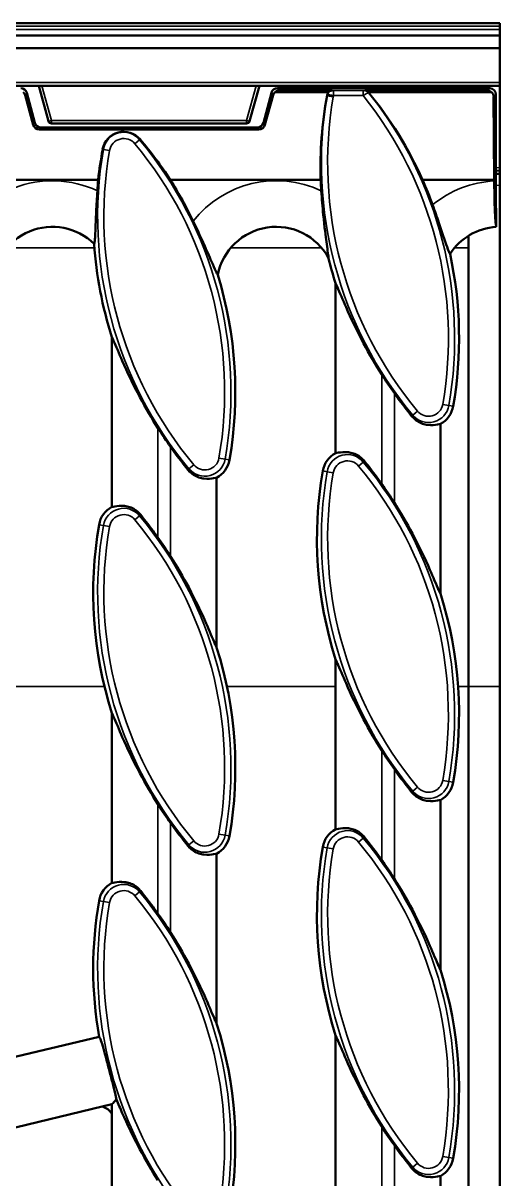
# Model space of a CAD drawing. Header units: millimetres. Extents: x 0 to 4362, y -130 to 2100.
# Drawn here: x 2736.4 to 2812.5, y 836.2 to 1020.6 of the extents above; entities that cross this region are included whole.
import ezdxf

# ---------------------------------------------------------------- set-up
doc = ezdxf.new("R2010")
doc.units = ezdxf.units.MM
doc.header["$LTSCALE"] = 5
doc.layers.add('Sichtbar (ISO)', color=7, linetype='Continuous', lineweight=50)
doc.layers.add('Sichtbar schmal (ISO)', color=7, linetype='Continuous', lineweight=35)

msp = doc.modelspace()

# ---------------------------------------------------------------- linework, layer by layer
at = {"layer": 'Sichtbar (ISO)'}
for p, q in [((2812.521, 1020.615), (2312.521, 1020.615)), ((2812.521, 1020.615), (2812.521, 1020.115)), ((2812.521, 1019.615), (2812.521, 1020.115)), ((2812.521, 1018.615), (2312.521, 1018.615)), ((2812.521, 1018.615), (2812.521, 1019.615)), ((2812.521, 1018.615), (2812.521, 1018.589)), ((2812.521, 1016.615), (2812.521, 1018.589)), ((2812.521, 1016.615), (2312.521, 1016.615)), ((2812.521, 1011.115), (2812.521, 1016.615)), ((2734.371, 1010.615), (2739.258, 1010.615)), ((2740.466, 1004.982), (2738.913, 1010.615)), ((2739.419, 1010.616), (2773.624, 1010.616)), ((2774.13, 1010.615), (2772.576, 1004.982)), ((2773.784, 1010.615), (2812.521, 1010.615)), ((2812.521, 1011.115), (2812.521, 1010.615)), ((2812.521, 997.598), (2812.521, 1010.615)), ((2738.028, 1004.394), (2736.722, 1009.129)), ((2738.279, 1004.722), (2737.001, 1009.492)), ((2776.042, 1009.492), (2774.764, 1004.722)), ((2776.32, 1009.129), (2775.015, 1004.394)), ((2785.182, 1009.615), (2776.627, 1009.615)), ((2810.89, 1010.232), (2777.006, 1010.232)), ((2785.763, 1009.865), (2777.288, 1009.865)), ((2810.523, 1009.865), (2790.941, 1009.865)), ((2791.522, 1009.615), (2811.184, 1009.615)), ((2811.626, 995.615), (2811.527, 1008.872)), ((2811.888, 991.615), (2811.888, 1009.233)), ((2774.046, 1003.66), (2738.997, 1003.66)), ((2773.799, 1003.982), (2739.244, 1003.982)), ((2740.948, 1004.615), (2772.094, 1004.615)), ((2811.888, 997.041), (2812.521, 997.096)), ((2811.888, 996.56), (2812.521, 996.615)), ((2812.521, 996.587), (2811.888, 996.534)), ((2812.521, 997.598), (2812.521, 997.096)), ((2812.521, 997.096), (2812.521, 996.615)), ((2812.521, 996.615), (2812.521, 996.587)), ((2812.521, 996.587), (2812.521, 994.755)), ((2748.406, 995.615), (2714.048, 995.615)), ((2783.905, 995.615), (2759.908, 995.615)), ((2811.626, 995.615), (2800.191, 995.615)), ((2811.626, 995.44), (2811.626, 995.615)), ((2812.521, 994.755), (2812.521, 914.757)), ((2811.941, 990.615), (2811.888, 991.615)), ((2811.941, 988.097), (2811.941, 990.615)), ((2807.521, 984.748), (2807.521, 986.693)), ((2807.521, 914.757), (2807.521, 984.748)), ((2786.307, 978.615), (2786.307, 952.005)), ((2750.593, 970.501), (2750.593, 943.433)), ((2803.021, 929.587), (2803.021, 956.654)), ((2767.307, 921.015), (2767.307, 948.083)), ((2786.307, 919.072), (2786.307, 892.005)), ((2807.521, 762.473), (2807.521, 914.757)), ((2812.521, 914.757), (2812.521, 762.473)), ((2750.593, 910.501), (2750.593, 883.433)), ((2803.021, 869.587), (2803.021, 896.654)), ((2767.307, 861.015), (2767.307, 888.083)), ((2733.131, 855.194), (2748.542, 858.893)), ((2786.307, 859.072), (2786.307, 832.005)), ((2749.055, 847.75), (2733.644, 844.052)), ((2750.593, 848.12), (2749.055, 847.75)), ((2750.593, 848.12), (2750.593, 846.629)), ((2750.593, 846.629), (2750.593, 823.433)), ((2803.021, 809.587), (2803.021, 836.654))]:
    msp.add_line(p, q, dxfattribs=at)
for centre, radius, start, end in [((2740.948, 1005.115), 0.5, 195.42277, 270), ((2772.094, 1005.115), 0.5, 270, 344.57723), ((2811.176, 989.752), 63.043, 174.66356, 176.26367), ((2706.724, 961.764), 63.043, 25.6284, 32.47619), ((2846.89, 998.323), 63.043, 182.46202, 184.07047), ((2742.438, 970.336), 63.043, 19.71358, 23.63996), ((2741.093, 978.615), 9.5, 45.44617, 180), ((2776.807, 978.615), 9.5, 28.40856, 168.88919), ((2812.521, 978.615), 9.5, 93.50469, 146.89572), ((2811.176, 989.752), 63.568, 183.9393, 197.6286), ((2846.89, 998.323), 63.568, 193.82352, 197.58969), ((2742.438, 970.336), 63.568, 350.18516, 12.23193), ((2706.724, 961.764), 63.568, 350.18516, 17.09069), ((2776.807, 978.615), 9.5, 0, 3.00465), ((2846.89, 998.323), 63.043, 212.39092, 215.6676), ((2801.135, 960.181), 4, 298.14254, 350.18516), ((2811.176, 989.752), 63.043, 212.39092, 215.6676), ((2788.194, 948.478), 4, 118.14254, 170.18516), ((2765.42, 951.61), 4, 298.14254, 350.18516), ((2846.89, 938.323), 63.568, 170.18516, 197.6286), ((2742.438, 910.336), 63.043, 32.39092, 35.6676), ((2752.479, 939.906), 4, 118.14254, 170.18516), ((2811.176, 929.752), 63.568, 170.18516, 197.6286), ((2706.724, 901.764), 63.043, 32.39092, 35.6676), ((2742.438, 910.336), 63.568, 350.18516, 17.6286), ((2706.724, 901.764), 63.568, 350.18516, 17.6286), ((2846.89, 938.323), 63.043, 212.39092, 215.6676), ((2801.135, 900.181), 4, 298.14254, 350.18516), ((2811.176, 929.752), 63.043, 212.39092, 215.6676), ((2765.42, 891.61), 4, 298.14254, 350.18516), ((2788.194, 888.478), 4, 118.14254, 170.18516), ((2846.89, 878.323), 63.568, 170.18516, 197.6286), ((2742.438, 850.336), 63.043, 32.39092, 35.6676), ((2752.479, 879.906), 4, 118.14254, 170.18516), ((2811.176, 869.752), 63.568, 170.18516, 189.83578), ((2706.724, 841.764), 63.043, 32.39092, 35.6676), ((2742.438, 850.336), 63.568, 350.18516, 17.6286), ((2706.724, 841.764), 63.568, 350.18516, 17.6286), ((2846.89, 878.323), 63.043, 212.39092, 215.6676), ((2801.135, 840.181), 4, 298.14254, 350.18516)]:
    msp.add_arc(centre, radius, start, end, dxfattribs=at)
for centre, major_axis, ratio, start_param, end_param in [((2736.034, 1009.231), (0.61, 0.795), 0.9978252, 5.629738, 6.9366326), ((2735.757, 1008.869), (0.972, -0.239), 0.9922466, 0.5062967, 1.0909752), ((2777.008, 1009.231), (-0.61, 0.795), 0.9978252, 5.629738, 6.9366326), ((2777.285, 1008.869), (0.972, 0.239), 0.9922466, 2.0506175, 2.635296), ((2777.29, 1008.864), (-0.61, 0.795), 0.9978252, 5.629738, 6.3519541), ((2846.89, 997.536), (0, -63.019), 0.9999219, 4.5287851, 4.7428689), ((2788.194, 1008.436), (0, 3.315), 0.9999219, 1.3200111, 1.3871924), ((2742.438, 969.544), (0, 63.369), 0.9999219, 5.1364054, 5.3959614), ((2810.52, 1008.864), (0.709, 0.709), 0.9972647, 0.0618125, 0.7840286), ((2810.887, 1009.231), (0.709, 0.709), 0.9972647, 5.4991567, 7.0672139), ((2810.526, 1008.869), (0.963, -0.277), 0.9912206, 0.2856287, 1.1314698), ((2738.993, 1004.654), (0.972, -0.239), 0.9922466, 3.6478893, 4.9547839), ((2739.246, 1004.983), (-0.61, -0.795), 0.9978252, 5.629738, 6.9366326), ((2752.479, 999.863), (0, 3.422), 0.9999219, 5.4168512, 7.6703777), ((2773.797, 1004.983), (0.61, -0.795), 0.9978252, 5.629738, 6.9366326), ((2774.05, 1004.654), (0.972, 0.239), 0.9922466, 4.469994, 5.7768886), ((2706.724, 960.971), (0, 63.476), 0.9999219, 5.2897143, 5.4168512), ((2811.176, 988.963), (0, -63.126), 0.9999219, 4.5287851, 4.6068132), ((2748.141, 844.883), (1.864, 2.364), 0.9964365, 5.9978889, 6.643578)]:
    msp.add_ellipse(centre, major_axis=major_axis, ratio=ratio, start_param=start_param, end_param=end_param, dxfattribs=at)
for points in [[(2739.258, 1010.615), (2739.311, 1010.615), (2739.366, 1010.616), (2739.419, 1010.616)], [(2773.624, 1010.616), (2773.676, 1010.616), (2773.731, 1010.615), (2773.784, 1010.615)], [(2791.522, 1009.615), (2791.537, 1009.599), (2791.552, 1009.583), (2791.566, 1009.565)], [(2786.532, 978.615), (2786.419, 978.864), (2786.346, 979.015), (2786.294, 979.113)]]:
    msp.add_open_spline(points, degree=3, dxfattribs=at)
for points, knots in [([(2784.983, 1009.259), (2785.009, 1009.36), (2785.054, 1009.455), (2785.137, 1009.566), (2785.159, 1009.591), (2785.182, 1009.615)], [0, 0, 0, 0, 0.031587435, 0.031587435, 0.041711442, 0.041711442, 0.041711442, 0.041711442]), ([(2785.182, 1009.615), (2785.229, 1009.665), (2785.283, 1009.709), (2785.405, 1009.784), (2785.473, 1009.814), (2785.615, 1009.855), (2785.689, 1009.865), (2785.763, 1009.865)], [0.041508097, 0.041508097, 0.041508097, 0.041508097, 0.062275391, 0.062275391, 0.084479977, 0.084479977, 0.106713337, 0.106713337, 0.106713337, 0.106713337]), ([(2790.941, 1009.865), (2791.045, 1009.865), (2791.149, 1009.845), (2791.308, 1009.779), (2791.367, 1009.746), (2791.457, 1009.678), (2791.491, 1009.648), (2791.522, 1009.615)], [0, 0, 0, 0, 0.031340735, 0.031340735, 0.051598308, 0.051598308, 0.065192147, 0.065192147, 0.065192147, 0.065192147]), ([(2811.941, 988.097), (2811.915, 988.195), (2811.891, 988.342), (2811.846, 988.69), (2811.823, 988.924), (2811.779, 989.483), (2811.758, 989.807), (2811.724, 990.461), (2811.707, 990.85), (2811.678, 991.689), (2811.665, 992.138), (2811.647, 992.994), (2811.639, 993.479), (2811.629, 994.47), (2811.626, 994.976), (2811.626, 995.44)], [2.36568716, 2.36568716, 2.36568716, 2.36568716, 2.50131306, 2.50131306, 2.64008195, 2.64008195, 2.77885085, 2.77885085, 2.91768612, 2.91768612, 3.05652139, 3.05652139, 3.1955721, 3.1955721, 3.33462281, 3.33462281, 3.33462281, 3.33462281]), ([(2747.758, 985.385), (2747.806, 985.525), (2747.841, 985.794), (2747.901, 986.504), (2747.925, 986.947), (2747.987, 988.284), (2748.026, 989.348), (2748.132, 991.608), (2748.193, 992.73), (2748.267, 993.86)], [-1.1757899, -1.1757899, -1.1757899, -1.1757899, -0.9527386, -0.9527386, -0.7281448, -0.7281448, -0.3397547, -0.3397547, 0, 0, 0, 0]), ([(2785.163, 983.135), (2785.148, 983.394), (2785.087, 983.848), (2784.969, 984.727), (2784.9, 985.233), (2784.728, 986.544), (2784.53, 988.058), (2784.208, 991.272), (2784.098, 992.552), (2784.006, 993.848)], [-1.8212433, -1.8212433, -1.8212433, -1.8212433, -1.4295642, -1.4295642, -1.02674, -1.02674, -0.3899721, -0.3899721, 0, 0, 0, 0]), ([(2801.787, 991.601), (2802.132, 990.637), (2802.466, 989.677), (2803.085, 987.859), (2803.369, 987.004), (2803.848, 985.58), (2804.054, 984.98), (2804.36, 984.183), (2804.475, 983.927), (2804.563, 983.804)], [-1.0965655, -1.0965655, -1.0965655, -1.0965655, -0.7906032, -0.7906032, -0.486598, -0.486598, -0.2130994, -0.2130994, 0, 0, 0, 0]), ([(2763.565, 989.032), (2764.127, 987.86), (2764.668, 986.692), (2765.684, 984.43), (2766.125, 983.41), (2766.753, 981.963), (2766.993, 981.412), (2767.299, 980.765), (2767.406, 980.559), (2767.485, 980.446)], [-1.006934, -1.006934, -1.006934, -1.006934, -0.7077616, -0.7077616, -0.3937646, -0.3937646, -0.1524802, -0.1524802, 0, 0, 0, 0]), ([(2793.656, 964.551), (2792.666, 966.111), (2791.676, 967.799), (2789.696, 971.494), (2788.741, 973.508), (2787.474, 976.394), (2786.943, 977.691), (2786.567, 978.537), (2786.55, 978.577), (2786.532, 978.615)], [5.0571531, 5.0571531, 5.0571531, 5.0571531, 5.5983494, 5.5983494, 6.239433, 6.239433, 6.6427143, 6.6427143, 6.6624845, 6.6624845, 6.6624845, 6.6624845]), ([(2757.941, 955.98), (2756.952, 957.54), (2755.962, 959.227), (2753.982, 962.923), (2753.027, 964.936), (2751.76, 967.822), (2751.229, 969.12), (2750.781, 970.127), (2750.692, 970.32), (2750.611, 970.469), (2750.602, 970.485), (2750.593, 970.501)], [5.0571531, 5.0571531, 5.0571531, 5.0571531, 5.5983494, 5.5983494, 6.239433, 6.239433, 6.6427143, 6.6427143, 6.7428645, 6.7428645, 6.7559465, 6.7559465, 6.7559465, 6.7559465]), ([(2798.43, 957.927), (2797.664, 958.887), (2796.897, 959.887), (2796.025, 961.076), (2795.849, 961.318), (2795.673, 961.564)], [1.09829535, 1.09829535, 1.09829535, 1.09829535, 1.45268918, 1.45268918, 1.54121651, 1.54121651, 1.54121651, 1.54121651]), ([(2803.021, 956.654), (2802.917, 956.649), (2802.756, 956.616), (2802.166, 956.512), (2801.62, 956.436), (2800.754, 956.545), (2800.475, 956.603), (2799.901, 956.798), (2799.608, 956.937), (2799.117, 957.25), (2798.875, 957.441), (2798.579, 957.749), (2798.502, 957.836), (2798.43, 957.927)], [2.82851537, 2.82851537, 2.82851537, 2.82851537, 2.9796104, 2.9796104, 3.24690309, 3.24690309, 3.34987153, 3.34987153, 3.45283997, 3.45283997, 3.54324006, 3.54324006, 3.57659228, 3.57659228, 3.57659228, 3.57659228]), ([(2762.716, 949.355), (2761.95, 950.316), (2761.183, 951.316), (2760.31, 952.505), (2760.135, 952.747), (2759.959, 952.992)], [1.09829535, 1.09829535, 1.09829535, 1.09829535, 1.45268918, 1.45268918, 1.54121651, 1.54121651, 1.54121651, 1.54121651]), ([(2786.307, 952.005), (2786.412, 952.01), (2786.573, 952.043), (2787.162, 952.147), (2787.708, 952.223), (2788.574, 952.113), (2788.854, 952.056), (2789.427, 951.861), (2789.721, 951.722), (2790.212, 951.408), (2790.453, 951.217), (2790.75, 950.91), (2790.826, 950.822), (2790.898, 950.732)], [2.82851537, 2.82851537, 2.82851537, 2.82851537, 2.9796104, 2.9796104, 3.24690309, 3.24690309, 3.34987153, 3.34987153, 3.45283997, 3.45283997, 3.54324006, 3.54324006, 3.57659228, 3.57659228, 3.57659228, 3.57659228]), ([(2790.898, 950.732), (2791.664, 949.772), (2792.431, 948.772), (2793.304, 947.582), (2793.479, 947.34), (2793.656, 947.095)], [1.09829535, 1.09829535, 1.09829535, 1.09829535, 1.45268918, 1.45268918, 1.54121651, 1.54121651, 1.54121651, 1.54121651]), ([(2767.307, 948.083), (2767.202, 948.078), (2767.041, 948.045), (2766.452, 947.941), (2765.906, 947.865), (2765.04, 947.974), (2764.76, 948.031), (2764.187, 948.227), (2763.894, 948.366), (2763.402, 948.679), (2763.161, 948.87), (2762.865, 949.178), (2762.788, 949.265), (2762.716, 949.355)], [2.82851537, 2.82851537, 2.82851537, 2.82851537, 2.9796104, 2.9796104, 3.24690309, 3.24690309, 3.34987153, 3.34987153, 3.45283997, 3.45283997, 3.54324006, 3.54324006, 3.57659228, 3.57659228, 3.57659228, 3.57659228]), ([(2750.593, 943.433), (2750.697, 943.438), (2750.858, 943.471), (2751.448, 943.575), (2751.994, 943.651), (2752.86, 943.542), (2753.139, 943.485), (2753.713, 943.289), (2754.006, 943.15), (2754.497, 942.837), (2754.739, 942.646), (2755.035, 942.338), (2755.112, 942.251), (2755.184, 942.161)], [2.82851537, 2.82851537, 2.82851537, 2.82851537, 2.9796104, 2.9796104, 3.24690309, 3.24690309, 3.34987153, 3.34987153, 3.45283997, 3.45283997, 3.54324006, 3.54324006, 3.57659228, 3.57659228, 3.57659228, 3.57659228]), ([(2795.673, 944.107), (2796.662, 942.547), (2797.652, 940.86), (2799.632, 937.165), (2800.587, 935.151), (2801.854, 932.265), (2802.385, 930.968), (2802.833, 929.961), (2802.922, 929.768), (2803.004, 929.618), (2803.013, 929.602), (2803.021, 929.587)], [5.0571531, 5.0571531, 5.0571531, 5.0571531, 5.5983494, 5.5983494, 6.239433, 6.239433, 6.6427143, 6.6427143, 6.7428645, 6.7428645, 6.7559465, 6.7559465, 6.7559465, 6.7559465]), ([(2755.184, 942.161), (2755.95, 941.2), (2756.717, 940.2), (2757.589, 939.011), (2757.765, 938.769), (2757.941, 938.523)], [1.09829535, 1.09829535, 1.09829535, 1.09829535, 1.45268918, 1.45268918, 1.54121651, 1.54121651, 1.54121651, 1.54121651]), ([(2759.959, 935.536), (2760.948, 933.976), (2761.938, 932.288), (2763.918, 928.593), (2764.873, 926.58), (2766.14, 923.693), (2766.671, 922.396), (2767.118, 921.389), (2767.208, 921.196), (2767.289, 921.047), (2767.298, 921.031), (2767.307, 921.015)], [5.0571531, 5.0571531, 5.0571531, 5.0571531, 5.5983494, 5.5983494, 6.239433, 6.239433, 6.6427143, 6.6427143, 6.7428645, 6.7428645, 6.7559465, 6.7559465, 6.7559465, 6.7559465]), ([(2793.656, 904.551), (2792.666, 906.111), (2791.676, 907.799), (2789.696, 911.494), (2788.741, 913.508), (2787.474, 916.394), (2786.943, 917.691), (2786.496, 918.698), (2786.406, 918.891), (2786.325, 919.041), (2786.316, 919.057), (2786.307, 919.072)], [5.0571531, 5.0571531, 5.0571531, 5.0571531, 5.5983494, 5.5983494, 6.239433, 6.239433, 6.6427143, 6.6427143, 6.7428645, 6.7428645, 6.7559465, 6.7559465, 6.7559465, 6.7559465]), ([(2757.941, 895.98), (2756.952, 897.54), (2755.962, 899.227), (2753.982, 902.923), (2753.027, 904.936), (2751.76, 907.822), (2751.229, 909.12), (2750.781, 910.127), (2750.692, 910.32), (2750.611, 910.469), (2750.602, 910.485), (2750.593, 910.501)], [5.0571531, 5.0571531, 5.0571531, 5.0571531, 5.5983494, 5.5983494, 6.239433, 6.239433, 6.6427143, 6.6427143, 6.7428645, 6.7428645, 6.7559465, 6.7559465, 6.7559465, 6.7559465]), ([(2798.43, 897.927), (2797.664, 898.887), (2796.897, 899.887), (2796.025, 901.076), (2795.849, 901.318), (2795.673, 901.564)], [1.09829535, 1.09829535, 1.09829535, 1.09829535, 1.45268918, 1.45268918, 1.54121651, 1.54121651, 1.54121651, 1.54121651]), ([(2803.021, 896.654), (2802.917, 896.649), (2802.756, 896.616), (2802.166, 896.512), (2801.62, 896.436), (2800.754, 896.545), (2800.475, 896.603), (2799.901, 896.798), (2799.608, 896.937), (2799.117, 897.25), (2798.875, 897.441), (2798.579, 897.749), (2798.502, 897.836), (2798.43, 897.927)], [2.82851537, 2.82851537, 2.82851537, 2.82851537, 2.9796104, 2.9796104, 3.24690309, 3.24690309, 3.34987153, 3.34987153, 3.45283997, 3.45283997, 3.54324006, 3.54324006, 3.57659228, 3.57659228, 3.57659228, 3.57659228]), ([(2762.716, 889.355), (2761.95, 890.316), (2761.183, 891.316), (2760.31, 892.505), (2760.135, 892.747), (2759.959, 892.992)], [1.09829535, 1.09829535, 1.09829535, 1.09829535, 1.45268918, 1.45268918, 1.54121651, 1.54121651, 1.54121651, 1.54121651]), ([(2786.307, 892.005), (2786.412, 892.01), (2786.573, 892.043), (2787.162, 892.147), (2787.708, 892.223), (2788.574, 892.113), (2788.854, 892.056), (2789.427, 891.861), (2789.721, 891.722), (2790.212, 891.408), (2790.453, 891.217), (2790.75, 890.91), (2790.826, 890.822), (2790.898, 890.732)], [2.82851537, 2.82851537, 2.82851537, 2.82851537, 2.9796104, 2.9796104, 3.24690309, 3.24690309, 3.34987153, 3.34987153, 3.45283997, 3.45283997, 3.54324006, 3.54324006, 3.57659228, 3.57659228, 3.57659228, 3.57659228]), ([(2790.898, 890.732), (2791.664, 889.772), (2792.431, 888.772), (2793.304, 887.582), (2793.479, 887.34), (2793.656, 887.095)], [1.09829535, 1.09829535, 1.09829535, 1.09829535, 1.45268918, 1.45268918, 1.54121651, 1.54121651, 1.54121651, 1.54121651]), ([(2767.307, 888.083), (2767.202, 888.078), (2767.041, 888.045), (2766.452, 887.941), (2765.906, 887.865), (2765.04, 887.974), (2764.76, 888.031), (2764.187, 888.227), (2763.894, 888.366), (2763.402, 888.679), (2763.161, 888.87), (2762.865, 889.178), (2762.788, 889.265), (2762.716, 889.355)], [2.82851537, 2.82851537, 2.82851537, 2.82851537, 2.9796104, 2.9796104, 3.24690309, 3.24690309, 3.34987153, 3.34987153, 3.45283997, 3.45283997, 3.54324006, 3.54324006, 3.57659228, 3.57659228, 3.57659228, 3.57659228]), ([(2750.593, 883.433), (2750.697, 883.438), (2750.858, 883.471), (2751.448, 883.575), (2751.994, 883.651), (2752.86, 883.542), (2753.139, 883.485), (2753.713, 883.289), (2754.006, 883.15), (2754.497, 882.837), (2754.739, 882.646), (2755.035, 882.338), (2755.112, 882.251), (2755.184, 882.161)], [2.82851537, 2.82851537, 2.82851537, 2.82851537, 2.9796104, 2.9796104, 3.24690309, 3.24690309, 3.34987153, 3.34987153, 3.45283997, 3.45283997, 3.54324006, 3.54324006, 3.57659228, 3.57659228, 3.57659228, 3.57659228]), ([(2795.673, 884.107), (2796.662, 882.547), (2797.652, 880.86), (2799.632, 877.165), (2800.587, 875.151), (2801.854, 872.265), (2802.385, 870.968), (2802.833, 869.961), (2802.922, 869.768), (2803.004, 869.618), (2803.013, 869.602), (2803.021, 869.587)], [5.0571531, 5.0571531, 5.0571531, 5.0571531, 5.5983494, 5.5983494, 6.239433, 6.239433, 6.6427143, 6.6427143, 6.7428645, 6.7428645, 6.7559465, 6.7559465, 6.7559465, 6.7559465]), ([(2755.184, 882.161), (2755.95, 881.2), (2756.717, 880.2), (2757.589, 879.011), (2757.765, 878.769), (2757.941, 878.523)], [1.09829535, 1.09829535, 1.09829535, 1.09829535, 1.45268918, 1.45268918, 1.54121651, 1.54121651, 1.54121651, 1.54121651]), ([(2759.959, 875.536), (2760.948, 873.976), (2761.938, 872.288), (2763.918, 868.593), (2764.873, 866.58), (2766.14, 863.693), (2766.671, 862.396), (2767.118, 861.389), (2767.208, 861.196), (2767.289, 861.047), (2767.298, 861.031), (2767.307, 861.015)], [5.0571531, 5.0571531, 5.0571531, 5.0571531, 5.5983494, 5.5983494, 6.239433, 6.239433, 6.6427143, 6.6427143, 6.7428645, 6.7428645, 6.7559465, 6.7559465, 6.7559465, 6.7559465]), ([(2748.542, 858.893), (2748.597, 858.855), (2748.667, 858.733), (2748.858, 858.264), (2748.987, 857.86), (2749.26, 856.924), (2749.422, 856.329), (2749.77, 855.026), (2749.957, 854.317), (2750.308, 852.988), (2750.495, 852.279), (2750.837, 850.971), (2750.989, 850.373), (2751.194, 849.51), (2751.269, 849.161), (2751.314, 848.893)], [1.7192522, 1.7192522, 1.7192522, 1.7192522, 1.8793137, 1.8793137, 2.0858771, 2.0858771, 2.2920372, 2.2920372, 2.4981973, 2.4981973, 2.7044361, 2.7044361, 2.910675, 2.910675, 3.0785664, 3.0785664, 3.0785664, 3.0785664]), ([(2793.656, 844.551), (2792.666, 846.111), (2791.676, 847.799), (2789.696, 851.494), (2788.741, 853.508), (2787.474, 856.394), (2786.943, 857.691), (2786.496, 858.698), (2786.406, 858.891), (2786.325, 859.041), (2786.316, 859.057), (2786.307, 859.072)], [5.0571531, 5.0571531, 5.0571531, 5.0571531, 5.5983494, 5.5983494, 6.239433, 6.239433, 6.6427143, 6.6427143, 6.7428645, 6.7428645, 6.7559465, 6.7559465, 6.7559465, 6.7559465]), ([(2751.314, 848.893), (2751.29, 848.863), (2751.266, 848.834), (2751.011, 848.524), (2750.796, 848.286), (2750.631, 848.148), (2750.611, 848.132), (2750.593, 848.12)], [0.7002353, 0.7002353, 0.7002353, 0.7002353, 0.71793965, 0.71793965, 0.89397869, 0.89397869, 0.92025014, 0.92025014, 0.92025014, 0.92025014]), ([(2757.941, 835.98), (2756.952, 837.54), (2755.962, 839.227), (2753.982, 842.923), (2753.027, 844.936), (2751.936, 847.421), (2751.604, 848.206), (2751.314, 848.893)], [5.0571531, 5.0571531, 5.0571531, 5.0571531, 5.5983494, 5.5983494, 6.239433, 6.239433, 6.4973987, 6.4973987, 6.4973987, 6.4973987]), ([(2798.43, 837.927), (2797.664, 838.887), (2796.897, 839.887), (2796.025, 841.076), (2795.849, 841.318), (2795.673, 841.564)], [1.09829535, 1.09829535, 1.09829535, 1.09829535, 1.45268918, 1.45268918, 1.54121651, 1.54121651, 1.54121651, 1.54121651]), ([(2803.021, 836.654), (2802.917, 836.649), (2802.756, 836.616), (2802.166, 836.512), (2801.62, 836.436), (2800.754, 836.545), (2800.475, 836.603), (2799.901, 836.798), (2799.608, 836.937), (2799.117, 837.25), (2798.875, 837.441), (2798.579, 837.749), (2798.502, 837.836), (2798.43, 837.927)], [2.82851537, 2.82851537, 2.82851537, 2.82851537, 2.9796104, 2.9796104, 3.24690309, 3.24690309, 3.34987153, 3.34987153, 3.45283997, 3.45283997, 3.54324006, 3.54324006, 3.57659228, 3.57659228, 3.57659228, 3.57659228])]:
    msp.add_open_spline(points, degree=3, knots=knots, dxfattribs=at)
at = {"layer": 'Sichtbar schmal (ISO)'}
for p, q in [((2312.521, 1020.115), (2812.521, 1020.115)), ((2812.521, 1019.615), (2312.521, 1019.615)), ((2312.521, 1018.589), (2812.521, 1018.589)), ((2812.521, 1011.115), (2312.521, 1011.115)), ((2740.948, 1005.072), (2739.419, 1010.616)), ((2773.624, 1010.616), (2772.094, 1005.072)), ((2736.722, 1009.129), (2737.001, 1009.492)), ((2776.042, 1009.492), (2776.32, 1009.129)), ((2777.288, 1009.865), (2777.006, 1010.232)), ((2784.935, 1009.041), (2784.949, 1009.039)), ((2784.949, 1009.039), (2785.931, 1008.869)), ((2790.689, 1009.852), (2785.971, 1009.852)), ((2785.971, 1009.054), (2785.971, 1009.852)), ((2785.971, 1009.054), (2790.689, 1009.054)), ((2790.689, 1009.852), (2790.689, 1009.054)), ((2790.941, 1009.865), (2790.937, 1009.862)), ((2791.559, 1009.56), (2791.566, 1009.565)), ((2810.89, 1010.232), (2810.523, 1009.865)), ((2811.527, 1008.872), (2811.888, 1009.233)), ((2740.948, 1005.072), (2740.948, 1004.615)), ((2772.094, 1005.072), (2740.948, 1005.072)), ((2772.094, 1004.615), (2772.094, 1005.072)), ((2738.279, 1004.722), (2738.028, 1004.394)), ((2738.997, 1003.66), (2739.244, 1003.982)), ((2773.799, 1003.982), (2774.046, 1003.66)), ((2775.015, 1004.394), (2774.764, 1004.722)), ((2755.008, 1002.014), (2754.243, 1001.376)), ((2755.087, 1002.08), (2755.008, 1002.014)), ((2749.115, 1000.488), (2749.235, 1000.467)), ((2749.235, 1000.467), (2750.217, 1000.298)), ((2812.521, 997.598), (2811.888, 997.543)), ((2812.521, 994.755), (2811.888, 994.699)), ((2747.805, 984.748), (2733.837, 984.748)), ((2784.063, 984.748), (2769.551, 984.748)), ((2807.521, 984.748), (2805.266, 984.748)), ((2786.532, 978.615), (2786.307, 978.615)), ((2793.656, 947.095), (2793.656, 964.551)), ((2795.673, 961.564), (2795.673, 944.107)), ((2803.397, 959.79), (2804.379, 959.62)), ((2805.076, 959.499), (2804.379, 959.62)), ((2798.43, 957.927), (2798.606, 958.073)), ((2799.371, 958.711), (2798.606, 958.073)), ((2757.941, 938.523), (2757.941, 955.98)), ((2759.959, 952.992), (2759.959, 935.536)), ((2763.657, 950.14), (2762.891, 949.502)), ((2767.683, 951.218), (2768.665, 951.049)), ((2769.362, 950.928), (2768.665, 951.049)), ((2790.723, 950.586), (2789.958, 949.948)), ((2790.898, 950.732), (2790.723, 950.586)), ((2762.716, 949.355), (2762.891, 949.502)), ((2784.252, 949.159), (2784.949, 949.039)), ((2784.949, 949.039), (2785.931, 948.869)), ((2748.538, 940.588), (2749.235, 940.467)), ((2755.008, 942.014), (2754.243, 941.376)), ((2755.184, 942.161), (2755.008, 942.014)), ((2749.235, 940.467), (2750.217, 940.298)), ((2749.401, 914.757), (2731.593, 914.757)), ((2786.307, 914.757), (2768.95, 914.757)), ((2807.521, 914.757), (2805.853, 914.757)), ((2812.521, 914.757), (2807.521, 914.757)), ((2793.656, 887.095), (2793.656, 904.551)), ((2795.673, 901.564), (2795.673, 884.107)), ((2798.43, 897.927), (2798.606, 898.073)), ((2799.371, 898.711), (2798.606, 898.073)), ((2803.397, 899.79), (2804.379, 899.62)), ((2805.076, 899.499), (2804.379, 899.62)), ((2757.941, 878.523), (2757.941, 895.98)), ((2759.959, 892.992), (2759.959, 875.536)), ((2767.683, 891.218), (2768.665, 891.049)), ((2769.362, 890.928), (2768.665, 891.049)), ((2790.898, 890.732), (2790.723, 890.586)), ((2762.716, 889.355), (2762.891, 889.502)), ((2763.657, 890.14), (2762.891, 889.502)), ((2784.252, 889.159), (2784.949, 889.039)), ((2784.949, 889.039), (2785.931, 888.869)), ((2790.723, 890.586), (2789.958, 889.948)), ((2755.008, 882.014), (2754.243, 881.376)), ((2755.184, 882.161), (2755.008, 882.014)), ((2748.538, 880.588), (2749.235, 880.467)), ((2749.235, 880.467), (2750.217, 880.298)), ((2793.656, 827.095), (2793.656, 844.551)), ((2795.673, 841.564), (2795.673, 824.107)), ((2803.397, 839.79), (2804.379, 839.62)), ((2805.076, 839.499), (2804.379, 839.62)), ((2798.43, 837.927), (2798.606, 838.073)), ((2799.371, 838.711), (2798.606, 838.073))]:
    msp.add_line(p, q, dxfattribs=at)
for centre, radius, start, end in [((2846.89, 998.323), 62.861, 170.18516, 219.81484), ((2788.194, 1008.478), 3.292, 166.42934, 170.18516), ((2846.89, 998.323), 61.864, 170.18516, 219.81484), ((2788.194, 1008.478), 2.296, 165.47297, 170.18516), ((2742.438, 970.336), 61.864, 350.18516, 38.74477), ((2742.438, 970.336), 62.861, 350.18516, 38.60863), ((2752.479, 999.906), 3.292, 39.81484, 170.18516), ((2752.479, 999.906), 2.296, 39.81484, 170.18516), ((2706.724, 961.764), 61.864, 350.18516, 39.81484), ((2706.724, 961.764), 62.861, 350.18516, 39.81484), ((2811.176, 989.752), 62.861, 170.18516, 219.81484), ((2811.176, 989.752), 61.864, 170.18516, 219.81484), ((2741.093, 978.615), 16.848, 64.79994, 157.95346), ((2776.807, 978.615), 16.848, 64.70584, 141.8086), ((2812.521, 978.615), 16.848, 93.04564, 129.57817), ((2801.135, 960.181), 3.292, 219.81484, 350.18516), ((2801.135, 960.181), 2.296, 219.81484, 350.18516), ((2788.194, 948.478), 3.292, 39.81484, 170.18516), ((2765.42, 951.61), 3.292, 219.81484, 350.18516), ((2765.42, 951.61), 2.296, 219.81484, 350.18516), ((2788.194, 948.478), 2.296, 39.81484, 170.18516), ((2742.438, 910.336), 61.864, 350.18516, 39.81484), ((2742.438, 910.336), 62.861, 350.18516, 39.81484), ((2846.89, 938.323), 62.861, 170.18516, 219.81484), ((2846.89, 938.323), 61.864, 170.18516, 219.81484), ((2752.479, 939.906), 3.292, 39.81484, 170.18516), ((2752.479, 939.906), 2.296, 39.81484, 170.18516), ((2706.724, 901.764), 61.864, 350.18516, 39.81484), ((2706.724, 901.764), 62.861, 350.18516, 39.81484), ((2811.176, 929.752), 62.861, 170.18516, 219.81484), ((2811.176, 929.752), 61.864, 170.18516, 219.81484), ((2801.135, 900.181), 3.292, 219.81484, 350.18516), ((2801.135, 900.181), 2.296, 219.81484, 350.18516), ((2765.42, 891.61), 3.292, 219.81484, 350.18516), ((2765.42, 891.61), 2.296, 219.81484, 350.18516), ((2788.194, 888.478), 3.292, 39.81484, 170.18516), ((2788.194, 888.478), 2.296, 39.81484, 170.18516), ((2846.89, 878.323), 62.861, 170.18516, 219.81484), ((2846.89, 878.323), 61.864, 170.18516, 219.81484), ((2742.438, 850.336), 61.864, 350.18516, 39.81484), ((2742.438, 850.336), 62.861, 350.18516, 39.81484), ((2752.479, 879.906), 3.292, 39.81484, 170.18516), ((2752.479, 879.906), 2.296, 39.81484, 170.18516), ((2706.724, 841.764), 62.861, 350.18516, 39.81484), ((2811.176, 869.752), 62.861, 170.18516, 219.81484), ((2811.176, 869.752), 61.864, 170.18516, 219.81484), ((2706.724, 841.764), 61.864, 350.18516, 39.81484), ((2801.135, 840.181), 3.292, 219.81484, 350.18516), ((2801.135, 840.181), 2.296, 219.81484, 350.18516)]:
    msp.add_arc(centre, radius, start, end, dxfattribs=at)
for centre, major_axis, ratio, start_param, end_param in [((2785.768, 1009.063), (-0.449, -0.662), 0.9956635, 3.7390994, 5.0695973), ((2790.937, 1009.063), (-0.479, 0.641), 0.9961908, 4.7442156, 5.6394546), ((2740.948, 1005.115), (-0.482, -0.133), 0.0840398, 0, 1.5476161), ((2772.094, 1005.115), (0.482, -0.133), 0.0840398, 4.7355692, 6.2831853)]:
    msp.add_ellipse(centre, major_axis=major_axis, ratio=ratio, start_param=start_param, end_param=end_param, dxfattribs=at)
for points in [[(2784.983, 1009.259), (2784.986, 1009.256), (2784.99, 1009.253), (2784.993, 1009.25)], [(2785.768, 1009.862), (2785.766, 1009.863), (2785.765, 1009.864), (2785.763, 1009.865)]]:
    msp.add_open_spline(points, degree=3, dxfattribs=at)
for points, knots in [([(2784.993, 1009.25), (2785.008, 1009.245), (2785.07, 1009.232), (2785.262, 1009.194), (2785.384, 1009.17), (2785.607, 1009.126), (2785.699, 1009.108), (2785.852, 1009.078), (2785.912, 1009.066), (2785.971, 1009.054)], [-0.029870318, -0.029870318, -0.029870318, -0.029870318, -0.019266355, -0.019266355, -0.009707854, -0.009707854, -0.00373379, -0.00373379, 0, 0, 0, 0]), ([(2785.971, 1009.852), (2785.958, 1009.852), (2785.946, 1009.853), (2785.914, 1009.853), (2785.895, 1009.853), (2785.848, 1009.854), (2785.823, 1009.855), (2785.783, 1009.858), (2785.771, 1009.86), (2785.768, 1009.862)], [0, 0, 0, 0, 0.00373379, 0.00373379, 0.009707854, 0.009707854, 0.019266355, 0.019266355, 0.029870318, 0.029870318, 0.029870318, 0.029870318]), ([(2790.937, 1009.862), (2790.934, 1009.86), (2790.915, 1009.858), (2790.862, 1009.855), (2790.83, 1009.854), (2790.776, 1009.853), (2790.754, 1009.853), (2790.717, 1009.852), (2790.703, 1009.852), (2790.689, 1009.852)], [0, 0, 0, 0, 0.011919384, 0.011919384, 0.022663617, 0.022663617, 0.029378763, 0.029378763, 0.033575729, 0.033575729, 0.033575729, 0.033575729]), ([(2790.689, 1009.054), (2790.737, 1009.081), (2790.786, 1009.109), (2790.911, 1009.18), (2790.988, 1009.224), (2791.178, 1009.333), (2791.29, 1009.398), (2791.476, 1009.508), (2791.546, 1009.55), (2791.559, 1009.56)], [-0.033575729, -0.033575729, -0.033575729, -0.033575729, -0.029378763, -0.029378763, -0.022663617, -0.022663617, -0.011919384, -0.011919384, 0, 0, 0, 0])]:
    msp.add_open_spline(points, degree=3, knots=knots, dxfattribs=at)

doc.saveas('drawing.dxf')
